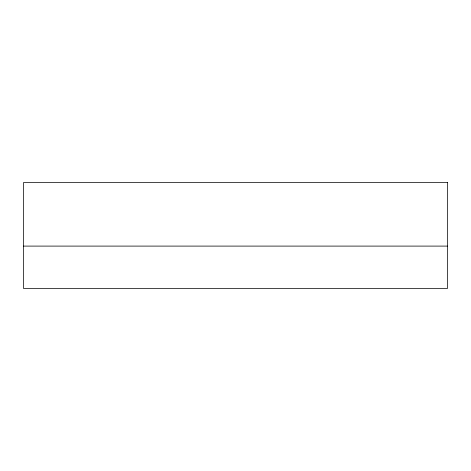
<?xml version="1.0" encoding="UTF-8"?>
<svg xmlns="http://www.w3.org/2000/svg" width="471" height="471" viewBox="0 0 471 471"><rect width="100%" height="100%" fill="white"/><g stroke="black" fill="none" stroke-linecap="round" stroke-linejoin="round"><path stroke-width="0.71" d="M23.55 246.097L447.45 246.097M447.45 182.512L23.55 182.512L23.55 288.488L447.45 288.488L447.45 182.512"/></g></svg>
